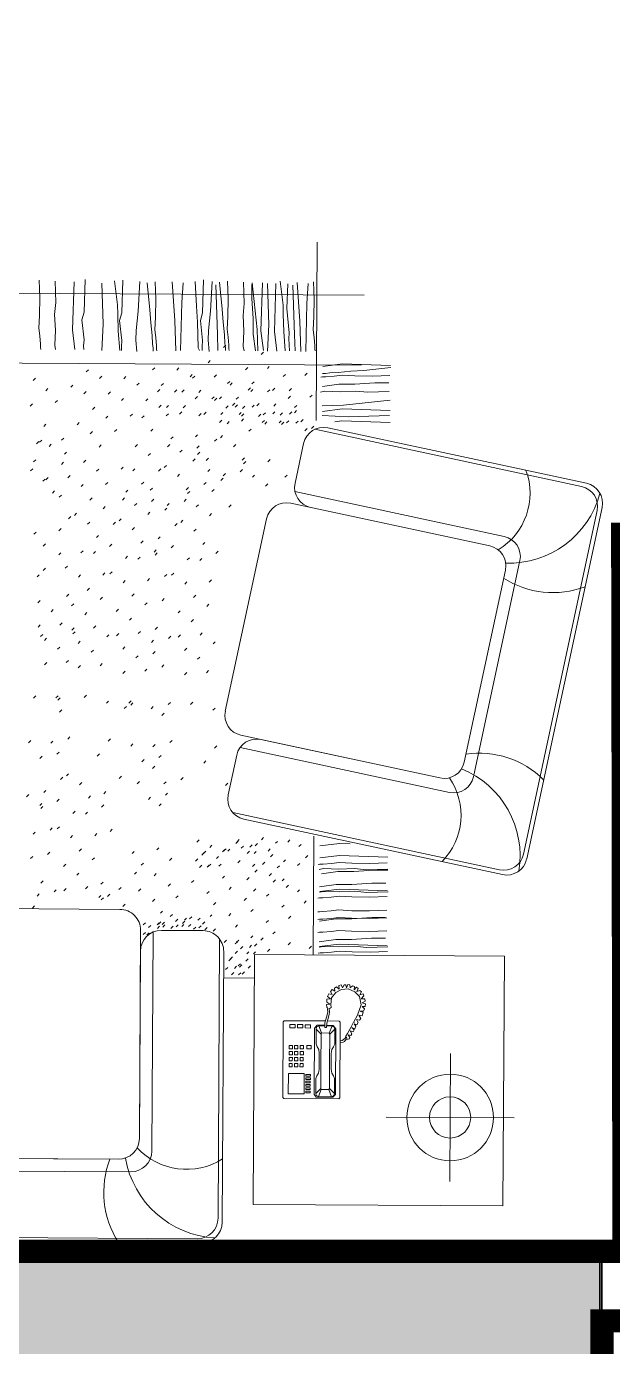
# Model space of a CAD drawing. Header units: metres. Extents: x -144 to 1000, y -717 to 29.
# Drawn here: x 459.226 to 460.493, y -557.476 to -554.622 of the extents above; entities that cross this region are included whole.
import ezdxf

# ---------------------------------------------------------------- set-up
doc = ezdxf.new("R2010")
doc.units = ezdxf.units.M
doc.linetypes.add('basculante modificado', pattern=[0.18, 0.1125, -0.0675])
doc.layers.get('0').update_dxf_attribs({"color": 1})
doc.layers.add('00-MEDICION', color=30, linetype='Continuous')
for name, color, linetype, lineweight in [('A-DETL', 1, 'Continuous', 9), ('A-WALL', 4, 'Continuous', 9), ('G-IMPT', 1, 'Continuous', 9), ('S-COLS', 7, 'Continuous', 9)]:
    doc.layers.add(name, color=color, linetype=linetype, lineweight=lineweight)

# ---------------------------------------------------------------- blocks, each defined once
blk = doc.blocks.new('JUEGO DE SALA 3 - SALA 3_dwg-332581-Nivel 4')
at = {"layer": 'G-IMPT'}
for p, q in [((-2243.0396, 508.0171), (-2243.0404, 507.6313)), ((-2244.3372, 507.9053), (-2242.9374, 507.9023)), ((-2243.2362, 507.7932), (-2243.241, 507.7884)), ((-2243.1551, 507.7787), (-2243.1599, 507.7739)), ((-2243.5331, 507.7394), (-2243.5378, 507.7347)), ((-2243.3898, 507.7443), (-2243.3946, 507.7395)), ((-2243.3374, 507.7438), (-2243.3421, 507.739)), ((-2243.2697, 507.7599), (-2243.2744, 507.7551)), ((-2243.1886, 507.7454), (-2243.1933, 507.7406)), ((-2243.1424, 507.7474), (-2243.1464, 507.7434)), ((-2243.6476, 507.7206), (-2243.6524, 507.7158)), ((-2243.5044, 507.7255), (-2243.5092, 507.7207)), ((-2243.4519, 507.725), (-2243.4567, 507.7202)), ((-2243.4233, 507.711), (-2243.4281, 507.7062)), ((-2243.3708, 507.7105), (-2243.3756, 507.7057)), ((-2243.3087, 507.7298), (-2243.3135, 507.7251)), ((-2243.3031, 507.7265), (-2243.3079, 507.7218)), ((-2243.2562, 507.7293), (-2243.261, 507.7245)), ((-2243.2276, 507.7153), (-2243.2324, 507.7106)), ((-2243.222, 507.712), (-2243.2268, 507.7073)), ((-2243.1751, 507.7148), (-2243.1799, 507.7101)), ((-2243.1074, 507.7309), (-2243.1122, 507.7261)), ((-2243.0605, 507.7337), (-2243.0653, 507.7289)), ((-2243.6206, 507.6983), (-2243.6253, 507.6935)), ((-2243.5665, 507.7061), (-2243.5713, 507.7013)), ((-2243.5379, 507.6921), (-2243.5427, 507.6874)), ((-2243.4854, 507.6916), (-2243.4902, 507.6869)), ((-2243.3786, 507.6969), (-2243.3834, 507.6921)), ((-2243.3422, 507.6965), (-2243.347, 507.6917)), ((-2243.3261, 507.6964), (-2243.3309, 507.6916)), ((-2243.2975, 507.6824), (-2243.3023, 507.6776)), ((-2243.2897, 507.696), (-2243.2945, 507.6912)), ((-2243.2611, 507.682), (-2243.2659, 507.6772)), ((-2243.2555, 507.6787), (-2243.2603, 507.6739)), ((-2243.245, 507.6819), (-2243.2498, 507.6771)), ((-2243.2086, 507.6815), (-2243.2134, 507.6767)), ((-2243.1829, 507.7012), (-2243.1877, 507.6965)), ((-2243.1774, 507.698), (-2243.1821, 507.6932)), ((-2243.1409, 507.6975), (-2243.1457, 507.6928)), ((-2243.1304, 507.7007), (-2243.1352, 507.696)), ((-2243.0962, 507.6835), (-2243.101, 507.6787)), ((-2243.094, 507.7003), (-2243.0988, 507.6956)), ((-2243.0493, 507.6862), (-2243.0541, 507.6815)), ((-2243.654, 507.6649), (-2243.6588, 507.6602)), ((-2243.6, 507.6728), (-2243.6048, 507.668)), ((-2243.5189, 507.6583), (-2243.5237, 507.6535)), ((-2243.4568, 507.6776), (-2243.4616, 507.6729)), ((-2243.4043, 507.6771), (-2243.4091, 507.6724)), ((-2243.3757, 507.6631), (-2243.3804, 507.6584)), ((-2243.3596, 507.663), (-2243.3644, 507.6583)), ((-2243.3232, 507.6626), (-2243.328, 507.6579)), ((-2243.2311, 507.6623), (-2243.2359, 507.6575)), ((-2243.2164, 507.6679), (-2243.2212, 507.6631)), ((-2243.2108, 507.6646), (-2243.2156, 507.6599)), ((-2243.1947, 507.6619), (-2243.1995, 507.6571)), ((-2243.1744, 507.6642), (-2243.1792, 507.6594)), ((-2243.1639, 507.6674), (-2243.1687, 507.6626)), ((-2243.1297, 507.6501), (-2243.1345, 507.6454)), ((-2243.1275, 507.667), (-2243.1323, 507.6622)), ((-2243.0828, 507.6529), (-2243.0876, 507.6481)), ((-2243.0823, 507.6639), (-2243.0871, 507.6591)), ((-2243.5524, 507.6249), (-2243.5572, 507.6202)), ((-2243.4905, 507.6392), (-2243.4953, 507.6345)), ((-2243.4378, 507.6438), (-2243.4426, 507.639)), ((-2243.4125, 507.6403), (-2243.4173, 507.6355)), ((-2243.3598, 507.6448), (-2243.3646, 507.6401)), ((-2243.331, 507.6491), (-2243.3358, 507.6443)), ((-2243.289, 507.6454), (-2243.2938, 507.6406)), ((-2243.2785, 507.6486), (-2243.2833, 507.6438)), ((-2243.2443, 507.6313), (-2243.2491, 507.6265)), ((-2243.2421, 507.6481), (-2243.2469, 507.6434)), ((-2243.2282, 507.6285), (-2243.2329, 507.6238)), ((-2243.2025, 507.6483), (-2243.2072, 507.6435)), ((-2243.1974, 507.6341), (-2243.2022, 507.6293)), ((-2243.1969, 507.645), (-2243.2017, 507.6402)), ((-2243.1605, 507.6446), (-2243.1653, 507.6398)), ((-2243.1523, 507.6313), (-2243.1571, 507.6265)), ((-2243.15, 507.6478), (-2243.1548, 507.643)), ((-2243.1468, 507.628), (-2243.1515, 507.6232)), ((-2243.1158, 507.6305), (-2243.1206, 507.6258)), ((-2243.1136, 507.6474), (-2243.1184, 507.6426)), ((-2243.1103, 507.6276), (-2243.1151, 507.6228)), ((-2243.0999, 507.6308), (-2243.1046, 507.626)), ((-2243.0933, 507.6497), (-2243.0981, 507.6449)), ((-2243.0794, 507.6301), (-2243.0842, 507.6253)), ((-2243.0689, 507.6333), (-2243.0737, 507.6285)), ((-2243.6244, 507.6211), (-2243.6292, 507.6163)), ((-2243.524, 507.6059), (-2243.5288, 507.6011)), ((-2243.4713, 507.6104), (-2243.4761, 507.6057)), ((-2243.3933, 507.6115), (-2243.3981, 507.6067)), ((-2243.3494, 507.5952), (-2243.3542, 507.5905)), ((-2243.2967, 507.5998), (-2243.3015, 507.595)), ((-2243.2427, 507.5979), (-2243.2474, 507.5932)), ((-2243.1808, 507.6122), (-2243.1856, 507.6075)), ((-2243.0601, 507.6137), (-2243.0648, 507.609)), ((-2243.0457, 507.6188), (-2243.0503, 507.6142)), ((-2242.4664, 507.4909), (-2243.0431, 507.6124)), ((-2242.456, 507.4977), (-2243.0155, 507.6156)), ((-2243.6399, 507.5838), (-2243.6447, 507.579)), ((-2243.6335, 507.5869), (-2243.6383, 507.5822)), ((-2243.6127, 507.5779), (-2243.6175, 507.5731)), ((-2243.5859, 507.5916), (-2243.5907, 507.5868)), ((-2243.5048, 507.5771), (-2243.5095, 507.5723)), ((-2243.4268, 507.5781), (-2243.4315, 507.5734)), ((-2243.3566, 507.5782), (-2243.3614, 507.5734)), ((-2243.3302, 507.5664), (-2243.335, 507.5617)), ((-2243.2933, 507.5756), (-2243.2981, 507.5708)), ((-2243.2551, 507.5905), (-2243.2599, 507.5857)), ((-2243.2143, 507.5789), (-2243.219, 507.5741)), ((-2243.0676, 507.5816), (-2243.0857, 507.4955)), ((-2243.6462, 507.5445), (-2243.651, 507.5398)), ((-2243.5859, 507.5391), (-2243.5907, 507.5343)), ((-2243.5796, 507.5612), (-2243.5844, 507.5565)), ((-2243.5382, 507.5438), (-2243.543, 507.539)), ((-2243.3984, 507.5591), (-2243.4031, 507.5543)), ((-2243.3018, 507.5474), (-2243.3066, 507.5426)), ((-2243.2916, 507.5618), (-2243.2964, 507.5571)), ((-2243.273, 507.5491), (-2243.2778, 507.5443)), ((-2243.195, 507.5501), (-2243.1998, 507.5453)), ((-2243.1923, 507.5419), (-2243.1971, 507.5372)), ((-2243.1396, 507.5465), (-2243.1444, 507.5417)), ((-2243.6528, 507.5249), (-2243.6576, 507.5202)), ((-2243.5717, 507.5104), (-2243.5765, 507.5057)), ((-2243.5098, 507.5247), (-2243.5146, 507.52)), ((-2243.4571, 507.5293), (-2243.4619, 507.5245)), ((-2243.4318, 507.5258), (-2243.4366, 507.521)), ((-2243.3761, 507.5256), (-2243.3808, 507.5209)), ((-2243.3637, 507.5331), (-2243.3684, 507.5283)), ((-2243.3352, 507.514), (-2243.34, 507.5093)), ((-2243.2697, 507.5249), (-2243.2745, 507.5201)), ((-2243.2363, 507.5158), (-2243.2411, 507.511)), ((-2243.1995, 507.5249), (-2243.2043, 507.5201)), ((-2243.1731, 507.5131), (-2243.1779, 507.5084)), ((-2243.1029, 507.5132), (-2243.1077, 507.5084)), ((-2243.6258, 507.5026), (-2243.6305, 507.4978)), ((-2243.6194, 507.5058), (-2243.6241, 507.501)), ((-2243.5433, 507.4914), (-2243.5481, 507.4866)), ((-2243.4906, 507.4959), (-2243.4954, 507.4912)), ((-2243.4467, 507.4797), (-2243.4515, 507.4749)), ((-2243.4126, 507.497), (-2243.4174, 507.4922)), ((-2243.394, 507.4842), (-2243.3988, 507.4795)), ((-2243.316, 507.4853), (-2243.3208, 507.4805)), ((-2243.2781, 507.4967), (-2243.2829, 507.4919)), ((-2243.2606, 507.4816), (-2243.2654, 507.4769)), ((-2243.2413, 507.5058), (-2243.2461, 507.5011)), ((-2243.1447, 507.4941), (-2243.1495, 507.4893)), ((-2243.6052, 507.4771), (-2243.61, 507.4723)), ((-2243.5904, 507.4682), (-2243.5952, 507.4634)), ((-2243.5241, 507.4626), (-2243.5289, 507.4578)), ((-2243.4539, 507.4626), (-2243.4587, 507.4579)), ((-2243.4275, 507.4509), (-2243.4323, 507.4461)), ((-2243.3907, 507.46), (-2243.3955, 507.4552)), ((-2243.3573, 507.4509), (-2243.3621, 507.4462)), ((-2243.3205, 507.46), (-2243.3253, 507.4553)), ((-2243.3133, 507.4771), (-2243.3181, 507.4723)), ((-2243.0948, 507.4525), (-2242.6644, 507.3618)), ((-2242.6331, 507.3822), (-2243.0858, 507.4776)), ((-2243.57, 507.4218), (-2243.5748, 507.417)), ((-2243.5576, 507.4293), (-2243.5624, 507.4245)), ((-2243.4957, 507.4436), (-2243.5005, 507.4388)), ((-2243.3991, 507.4318), (-2243.4039, 507.4271)), ((-2243.3623, 507.441), (-2243.3671, 507.4362)), ((-2243.2941, 507.4483), (-2243.2989, 507.4435)), ((-2243.2657, 507.4293), (-2243.2705, 507.4245)), ((-2243.2239, 507.4483), (-2243.2287, 507.4436)), ((-2242.589, 506.6958), (-2242.4324, 507.4388)), ((-2242.422, 507.4456), (-2242.5822, 506.6853)), ((-2243.5911, 507.3959), (-2243.5958, 507.3912)), ((-2243.5292, 507.4102), (-2243.534, 507.4055)), ((-2243.4734, 507.4101), (-2243.4782, 507.4053)), ((-2243.461, 507.4175), (-2243.4658, 507.4128)), ((-2243.4326, 507.3985), (-2243.4374, 507.3937)), ((-2243.34, 507.4075), (-2243.3448, 507.4027)), ((-2243.3276, 507.415), (-2243.3324, 507.4102)), ((-2243.2992, 507.3959), (-2243.304, 507.3911)), ((-2243.1469, 507.4185), (-2243.2346, 507.0026)), ((-2243.6451, 507.3881), (-2243.6499, 507.3833)), ((-2243.51, 507.3814), (-2243.5147, 507.3767)), ((-2243.4134, 507.3697), (-2243.4182, 507.3649)), ((-2243.3765, 507.3788), (-2243.3813, 507.3741)), ((-2243.28, 507.3671), (-2243.2847, 507.3624)), ((-2243.6245, 507.3626), (-2243.6293, 507.3578)), ((-2243.5911, 507.3434), (-2243.5959, 507.3387)), ((-2243.5434, 507.3481), (-2243.5482, 507.3433)), ((-2243.5163, 507.3466), (-2243.521, 507.3419)), ((-2243.4815, 507.3624), (-2243.4863, 507.3576)), ((-2243.4469, 507.3364), (-2243.4516, 507.3316)), ((-2243.385, 507.3507), (-2243.3897, 507.3459)), ((-2243.3828, 507.3441), (-2243.3876, 507.3393)), ((-2243.3481, 507.3598), (-2243.3529, 507.355)), ((-2243.2516, 507.3481), (-2243.2563, 507.3433)), ((-2243.6246, 507.3101), (-2243.6293, 507.3053)), ((-2243.5769, 507.3147), (-2243.5817, 507.31)), ((-2243.4197, 507.3349), (-2243.4245, 507.3302)), ((-2243.3134, 507.3338), (-2243.3182, 507.329)), ((-2243.2863, 507.3323), (-2243.291, 507.3276)), ((-2242.6977, 506.8625), (-2242.5992, 507.3301)), ((-2243.6379, 507.296), (-2243.6426, 507.2912)), ((-2243.5485, 507.2957), (-2243.5533, 507.2909)), ((-2243.4958, 507.3003), (-2243.5006, 507.2955)), ((-2243.4803, 507.303), (-2243.4851, 507.2983)), ((-2243.4519, 507.284), (-2243.4567, 507.2792)), ((-2243.3992, 507.2885), (-2243.404, 507.2838)), ((-2243.3624, 507.2977), (-2243.3672, 507.2929)), ((-2243.3469, 507.3004), (-2243.3517, 507.2957)), ((-2243.3185, 507.2814), (-2243.3233, 507.2766)), ((-2243.2658, 507.286), (-2243.2706, 507.2812)), ((-2243.5738, 507.2542), (-2243.5786, 507.2494)), ((-2243.5293, 507.2669), (-2243.5341, 507.2622)), ((-2243.4327, 507.2552), (-2243.4375, 507.2504)), ((-2243.2993, 507.2526), (-2243.3041, 507.2479)), ((-2243.6357, 507.2399), (-2243.6405, 507.2351)), ((-2243.5628, 507.2336), (-2243.5676, 507.2288)), ((-2243.5009, 507.2479), (-2243.5057, 507.2431)), ((-2243.4662, 507.2219), (-2243.471, 507.2171)), ((-2243.4043, 507.2362), (-2243.4091, 507.2314)), ((-2243.3675, 507.2453), (-2243.3723, 507.2405)), ((-2243.2709, 507.2336), (-2243.2757, 507.2288)), ((-2243.6073, 507.2208), (-2243.6121, 507.2161)), ((-2243.5344, 507.2145), (-2243.5392, 507.2098)), ((-2243.4378, 507.2028), (-2243.4426, 507.1981)), ((-2243.3328, 507.2193), (-2243.3376, 507.2145)), ((-2243.3044, 507.2002), (-2243.3092, 507.1955)), ((-2243.6351, 507.1874), (-2243.6399, 507.1826)), ((-2243.6297, 507.1669), (-2243.6345, 507.1621)), ((-2243.588, 507.192), (-2243.5928, 507.1873)), ((-2243.5622, 507.1811), (-2243.567, 507.1763)), ((-2243.5596, 507.173), (-2243.5644, 507.1682)), ((-2243.5151, 507.1857), (-2243.5199, 507.181)), ((-2243.4867, 507.1667), (-2243.4915, 507.1619)), ((-2243.4656, 507.1694), (-2243.4704, 507.1646)), ((-2243.4186, 507.174), (-2243.4233, 507.1693)), ((-2243.3817, 507.1832), (-2243.3865, 507.1784)), ((-2243.3322, 507.1668), (-2243.337, 507.162)), ((-2243.2852, 507.1714), (-2243.2899, 507.1667)), ((-2243.6215, 507.1587), (-2243.6263, 507.1539)), ((-2243.5931, 507.1396), (-2243.5979, 507.1349)), ((-2243.5486, 507.1524), (-2243.5534, 507.1476)), ((-2243.452, 507.1407), (-2243.4568, 507.1359)), ((-2243.3902, 507.155), (-2243.3949, 507.1502)), ((-2243.3533, 507.1641), (-2243.3581, 507.1594)), ((-2243.3186, 507.1381), (-2243.3234, 507.1333)), ((-2243.2568, 507.1524), (-2243.2615, 507.1476)), ((-2243.5739, 507.1109), (-2243.5787, 507.1061)), ((-2243.5202, 507.1334), (-2243.525, 507.1286)), ((-2243.4236, 507.1216), (-2243.4284, 507.1169)), ((-2243.3868, 507.1308), (-2243.3916, 507.126)), ((-2243.2902, 507.1191), (-2243.295, 507.1143)), ((-2243.621, 507.1062), (-2243.6257, 507.1014)), ((-2243.5481, 507.0999), (-2243.5528, 507.0952)), ((-2243.501, 507.1046), (-2243.5058, 507.0998)), ((-2243.4515, 507.0882), (-2243.4563, 507.0834)), ((-2243.4044, 507.0929), (-2243.4092, 507.0881)), ((-2243.3676, 507.102), (-2243.3724, 507.0972)), ((-2243.3181, 507.0856), (-2243.3229, 507.0809)), ((-2243.271, 507.0903), (-2243.2758, 507.0855)), ((-2243.6445, 507.0339), (-2243.6493, 507.0292)), ((-2243.596, 507.0346), (-2243.6007, 507.0299)), ((-2243.592, 507.0299), (-2243.5968, 507.0252)), ((-2243.5349, 507.0358), (-2243.5397, 507.0311)), ((-2243.4869, 507.0234), (-2243.4916, 507.0186)), ((-2243.4383, 507.0241), (-2243.4431, 507.0193)), ((-2243.5879, 507.0041), (-2243.5927, 506.9993)), ((-2243.4482, 507.012), (-2243.453, 507.0072)), ((-2243.4344, 507.0194), (-2243.4391, 507.0147)), ((-2243.3903, 507.0117), (-2243.3951, 507.0069)), ((-2243.3671, 506.9975), (-2243.3718, 506.9928)), ((-2243.3534, 507.0208), (-2243.3582, 507.0161)), ((-2243.3049, 507.0215), (-2243.3097, 507.0168)), ((-2243.2569, 507.0091), (-2243.2616, 507.0043)), ((-2243.6548, 506.9374), (-2243.6596, 506.9326)), ((-2243.5701, 506.9455), (-2243.5749, 506.9407)), ((-2243.4827, 506.9415), (-2243.4874, 506.9368)), ((-2243.3493, 506.9389), (-2243.354, 506.9342)), ((-2243.1594, 506.9418), (-2243.1594, 506.9419)), ((-2243.6069, 506.9364), (-2243.6117, 506.9316)), ((-2243.5936, 506.9129), (-2243.5984, 506.9081)), ((-2243.5062, 506.9089), (-2243.511, 506.9041)), ((-2243.434, 506.9308), (-2243.4388, 506.9261)), ((-2243.3861, 506.9298), (-2243.3909, 506.925)), ((-2243.2527, 506.9272), (-2243.2575, 506.9225)), ((-2242.7498, 506.8286), (-2243.2024, 506.924)), ((-2243.6304, 506.9037), (-2243.6352, 506.899)), ((-2243.4096, 506.8972), (-2243.4144, 506.8924)), ((-2243.3864, 506.883), (-2243.3912, 506.8782)), ((-2243.3728, 506.9063), (-2243.3776, 506.9015)), ((-2243.2762, 506.8946), (-2243.281, 506.8898)), ((-2243.2278, 506.8214), (-2243.2097, 506.9075)), ((-2243.5852, 506.8585), (-2243.59, 506.8537)), ((-2243.5728, 506.866), (-2243.5776, 506.8612)), ((-2243.4586, 506.8611), (-2243.4633, 506.8563)), ((-2243.3252, 506.8585), (-2243.3299, 506.8537)), ((-2243.6217, 506.8298), (-2243.6265, 506.8251)), ((-2243.5444, 506.8469), (-2243.5492, 506.8422)), ((-2243.492, 506.8277), (-2243.4968, 506.823)), ((-2243.4199, 506.8497), (-2243.4247, 506.8449)), ((-2243.362, 506.8493), (-2243.3668, 506.8446)), ((-2243.3586, 506.8251), (-2243.3634, 506.8204)), ((-2243.2286, 506.8468), (-2243.2334, 506.842)), ((-2243.6586, 506.8207), (-2243.6633, 506.816)), ((-2243.6302, 506.8017), (-2243.6349, 506.7969)), ((-2243.628, 506.7951), (-2243.6328, 506.7903)), ((-2243.5933, 506.8108), (-2243.5981, 506.806)), ((-2243.5252, 506.8181), (-2243.5299, 506.8134)), ((-2243.4968, 506.7991), (-2243.5015, 506.7943)), ((-2243.3955, 506.816), (-2243.4002, 506.8112)), ((-2243.3722, 506.8018), (-2243.377, 506.7971)), ((-2243.5586, 506.7848), (-2243.5634, 506.78)), ((-2243.5315, 506.7833), (-2243.5362, 506.7786)), ((-2242.6411, 506.6618), (-2243.2178, 506.7834)), ((-2242.6343, 506.6514), (-2243.1938, 506.7693)), ((-2243.6444, 506.7395), (-2243.6492, 506.7348)), ((-2243.6076, 506.7487), (-2243.6124, 506.7439)), ((-2243.5921, 506.7515), (-2243.5969, 506.7467)), ((-2243.511, 506.737), (-2243.5158, 506.7322)), ((-2243.4779, 506.7465), (-2243.4827, 506.7418)), ((-2243.5637, 506.7324), (-2243.5685, 506.7276)), ((-2243.2903, 506.724), (-2243.2951, 506.7193)), ((-2243.2624, 506.7128), (-2243.2672, 506.708)), ((-2243.2064, 506.7212), (-2243.2112, 506.7165)), ((-2243.2035, 506.7249), (-2243.2082, 506.7201)), ((-2243.1946, 506.711), (-2243.1994, 506.7062)), ((-2243.1755, 506.7136), (-2243.1803, 506.7088)), ((-2243.1642, 506.7165), (-2243.169, 506.7118)), ((-2243.1508, 506.7295), (-2243.1556, 506.7248)), ((-2243.1211, 506.7208), (-2243.1248, 506.7172)), ((-2243.094, 506.7247), (-2243.0988, 506.72)), ((-2243.0697, 506.715), (-2243.0745, 506.7103)), ((-2243.0423, 506.7332), (-2243.0428, 506.4761)), ((-2243.6495, 506.6872), (-2243.6543, 506.6824)), ((-2243.6127, 506.6963), (-2243.6175, 506.6915)), ((-2243.5445, 506.7036), (-2243.5493, 506.6989)), ((-2243.5161, 506.6846), (-2243.5209, 506.6798)), ((-2243.4303, 506.6987), (-2243.4351, 506.694)), ((-2243.3769, 506.7068), (-2243.3817, 506.702)), ((-2243.3492, 506.6842), (-2243.3539, 506.6795)), ((-2243.293, 506.6831), (-2243.2978, 506.6783)), ((-2243.2796, 506.6961), (-2243.2843, 506.6913)), ((-2243.2758, 506.6998), (-2243.2806, 506.695)), ((-2243.2479, 506.6886), (-2243.2527, 506.6838)), ((-2243.2346, 506.7031), (-2243.2394, 506.6983)), ((-2243.2316, 506.7052), (-2243.2364, 506.7004)), ((-2243.2235, 506.7045), (-2243.2283, 506.6998)), ((-2243.1814, 506.6998), (-2243.1862, 506.6951)), ((-2243.1667, 506.6997), (-2243.1715, 506.695)), ((-2243.1363, 506.7053), (-2243.1411, 506.7005)), ((-2243.1311, 506.6929), (-2243.1359, 506.6882)), ((-2243.1032, 506.6817), (-2243.108, 506.6769)), ((-2243.0552, 506.6908), (-2243.06, 506.686)), ((-2243.578, 506.6703), (-2243.5828, 506.6655)), ((-2243.5496, 506.6512), (-2243.5544, 506.6465)), ((-2243.4251, 506.654), (-2243.4299, 506.6492)), ((-2243.4104, 506.6735), (-2243.4152, 506.6687)), ((-2243.2842, 506.6692), (-2243.2889, 506.6644)), ((-2243.2681, 506.6697), (-2243.2728, 506.665)), ((-2243.2651, 506.6719), (-2243.2698, 506.6671)), ((-2243.2426, 506.672), (-2243.2474, 506.6672)), ((-2243.2014, 506.6795), (-2243.2062, 506.6747)), ((-2243.1698, 506.6719), (-2243.1746, 506.6672)), ((-2243.1646, 506.6596), (-2243.1694, 506.6548)), ((-2243.1483, 506.6762), (-2243.153, 506.6715)), ((-2243.1338, 506.652), (-2243.1385, 506.6472)), ((-2243.1166, 506.6687), (-2243.1214, 506.6639)), ((-2243.0724, 506.6741), (-2243.0771, 506.6693)), ((-2243.6269, 506.6342), (-2243.6317, 506.6294)), ((-2243.4972, 506.632), (-2243.502, 506.6273)), ((-2243.3826, 506.6509), (-2243.3874, 506.6461)), ((-2243.352, 506.6288), (-2243.3568, 506.624)), ((-2243.3015, 506.6364), (-2243.3063, 506.6316)), ((-2243.2349, 506.6461), (-2243.2397, 506.6414)), ((-2243.1817, 506.6429), (-2243.1865, 506.6381)), ((-2243.1249, 506.6381), (-2243.1297, 506.6333)), ((-2243.1058, 506.6407), (-2243.1106, 506.636)), ((-2243.097, 506.6269), (-2243.1018, 506.6221)), ((-2243.6353, 506.606), (-2243.6401, 506.6012)), ((-2243.5985, 506.6151), (-2243.6033, 506.6104)), ((-2243.5774, 506.6178), (-2243.5822, 506.613)), ((-2243.5303, 506.6225), (-2243.5351, 506.6177)), ((-2243.5019, 506.6034), (-2243.5067, 506.5986)), ((-2243.4968, 506.5984), (-2243.5016, 506.5937)), ((-2243.483, 506.6058), (-2243.4878, 506.6011)), ((-2243.4586, 506.6206), (-2243.4633, 506.6159)), ((-2243.4161, 506.6175), (-2243.4209, 506.6128)), ((-2243.3855, 506.5954), (-2243.3903, 506.5907)), ((-2243.335, 506.6031), (-2243.3398, 506.5983)), ((-2243.2684, 506.6128), (-2243.2732, 506.608)), ((-2243.2204, 506.6219), (-2243.2252, 506.6171)), ((-2243.1873, 506.5983), (-2243.1921, 506.5936)), ((-2243.1672, 506.6187), (-2243.172, 506.6139)), ((-2243.1393, 506.6074), (-2243.1441, 506.6026)), ((-2243.0727, 506.6172), (-2243.0775, 506.6124)), ((-2243.884, 506.5742), (-2243.461, 506.5733)), ((-2243.6453, 506.5799), (-2243.6501, 506.5751)), ((-2243.4496, 506.5842), (-2243.4544, 506.5794)), ((-2243.3685, 506.5697), (-2243.3733, 506.565)), ((-2243.2539, 506.5886), (-2243.2587, 506.5838)), ((-2243.1728, 506.5741), (-2243.1776, 506.5693)), ((-2243.1062, 506.5838), (-2243.111, 506.5791)), ((-2243.0582, 506.5929), (-2243.063, 506.5882)), ((-2243.4057, 506.5446), (-2243.4105, 506.5399)), ((-2243.394, 506.5389), (-2243.3988, 506.5341)), ((-2243.3756, 506.5446), (-2243.3804, 506.5398)), ((-2243.3749, 506.537), (-2243.3796, 506.5323)), ((-2243.3726, 506.5467), (-2243.3774, 506.5419)), ((-2243.3646, 506.546), (-2243.3694, 506.5412)), ((-2243.3635, 506.54), (-2243.3683, 506.5352)), ((-2243.3474, 506.5627), (-2243.3522, 506.5579)), ((-2243.3457, 506.5372), (-2243.3504, 506.5324)), ((-2243.3357, 506.5525), (-2243.3405, 506.5477)), ((-2243.3346, 506.5406), (-2243.3394, 506.5359)), ((-2243.3224, 506.5413), (-2243.3272, 506.5366)), ((-2243.3208, 506.5481), (-2243.3256, 506.5433)), ((-2243.3166, 506.5551), (-2243.3214, 506.5503)), ((-2243.3078, 506.5412), (-2243.3126, 506.5364)), ((-2243.3053, 506.558), (-2243.3101, 506.5533)), ((-2243.2874, 506.5552), (-2243.2922, 506.5505)), ((-2243.2853, 506.5386), (-2243.2901, 506.5338)), ((-2243.2774, 506.5468), (-2243.2821, 506.542)), ((-2243.2622, 506.5622), (-2243.2658, 506.5586)), ((-2243.2208, 506.565), (-2243.2256, 506.5602)), ((-2243.2063, 506.5407), (-2243.2111, 506.536)), ((-2243.1397, 506.5505), (-2243.1445, 506.5457)), ((-2243.0917, 506.5596), (-2243.0965, 506.5548)), ((-2243.4054, 506.5237), (-2243.4102, 506.519)), ((-2243.3974, 506.523), (-2243.4022, 506.5183)), ((-2243.3901, 506.0512), (-2243.3891, 506.5244)), ((-2243.2811, 506.5279), (-2243.3711, 506.5281)), ((-2243.2966, 506.5357), (-2243.3014, 506.5309)), ((-2243.2722, 506.5344), (-2243.2769, 506.5297)), ((-2243.2543, 506.5316), (-2243.259, 506.5269)), ((-2243.2464, 505.9068), (-2243.2451, 506.5098)), ((-2243.1732, 506.5171), (-2243.1779, 506.5124)), ((-2243.1513, 506.5125), (-2243.1561, 506.5078)), ((-2243.1252, 506.5262), (-2243.13, 506.5215)), ((-2243.2374, 505.8978), (-2243.2362, 506.4828)), ((-2243.2306, 506.5074), (-2243.2354, 506.5026)), ((-2243.2068, 506.5042), (-2243.2116, 506.4994)), ((-2243.2066, 506.4838), (-2243.2114, 506.479)), ((-2243.2039, 506.5079), (-2243.2087, 506.5031)), ((-2243.1951, 506.494), (-2243.1999, 506.4892)), ((-2243.1818, 506.4828), (-2243.1866, 506.4781)), ((-2243.176, 506.4966), (-2243.1808, 506.4918)), ((-2243.1672, 506.4827), (-2243.172, 506.4779)), ((-2243.1647, 506.4995), (-2243.1695, 506.4948)), ((-2243.1368, 506.4883), (-2243.1416, 506.4835)), ((-2243.092, 506.5026), (-2243.0968, 506.4979)), ((-2243.0469, 506.495), (-2243.0517, 506.4902)), ((-2243.2203, 506.4679), (-2243.225, 506.4631)), ((-2243.2174, 506.4715), (-2243.2221, 506.4667)), ((-2243.2, 506.4566), (-2243.2048, 506.4518)), ((-2243.1969, 506.4541), (-2243.2017, 506.4494)), ((-2243.1835, 506.4671), (-2243.1883, 506.4624)), ((-2243.1781, 506.452), (-2243.1829, 506.4472)), ((-2243.2363, 506.426), (-2243.1698, 506.4259)), ((-2243.2273, 506.4486), (-2243.2321, 506.4438)), ((-2243.2141, 506.4374), (-2243.2189, 506.4327)), ((-2243.2083, 506.4512), (-2243.213, 506.4464)), ((-2243.1994, 506.4373), (-2243.2042, 506.4326)), ((-2243.1915, 506.439), (-2243.1963, 506.4342)), ((-2243.0131, 506.323), (-2243.0015, 506.3229)), ((-2242.7459, 505.9879), (-2242.7453, 506.2642)), ((-2243.0303, 506.17), (-2243.0019, 506.17)), ((-2242.9959, 506.1771), (-2243.0066, 506.1878)), ((-2242.8837, 506.1263), (-2242.6075, 506.1257)), ((-2244.9292, 506.0094), (-2243.4352, 506.0062)), ((-2245.0825, 505.8568), (-2243.2825, 505.8529)), ((-2245.0735, 505.8658), (-2243.2915, 505.8619))]:
    blk.add_line(p, q, dxfattribs=at)
at = {"layer": 'G-IMPT', "flags": 128}
for points in [[(-2243.6402, 507.9326), (-2243.6386, 507.8949), (-2243.6391, 507.8563), (-2243.6409, 507.8288), (-2243.6384, 507.8119), (-2243.6372, 507.7941), (-2243.6367, 507.7869), (-2243.6363, 507.783)], [(-2243.6055, 507.9308), (-2243.6039, 507.8846), (-2243.6065, 507.8588), (-2243.6049, 507.8249), (-2243.6058, 507.7919), (-2243.6042, 507.7826)], [(-2243.5647, 507.9294), (-2243.5679, 507.8253), (-2243.5625, 507.7829)], [(-2243.5411, 507.9347), (-2243.543, 507.8636), (-2243.5477, 507.8475), (-2243.5427, 507.8038), (-2243.5436, 507.7907), (-2243.5432, 507.7827)], [(-2243.5047, 507.9266), (-2243.5015, 507.8376), (-2243.5042, 507.7809)], [(-2243.4772, 507.932), (-2243.4706, 507.8799), (-2243.4702, 507.86), (-2243.469, 507.8232), (-2243.4657, 507.7812)], [(-2243.4597, 507.9335), (-2243.4616, 507.8624), (-2243.4663, 507.8463), (-2243.4613, 507.8026), (-2243.4621, 507.7895), (-2243.4617, 507.7815)], [(-2243.4224, 507.9305), (-2243.4263, 507.8665), (-2243.4302, 507.8246), (-2243.4311, 507.8038), (-2243.4286, 507.7793)], [(-2243.4071, 507.9279), (-2243.4005, 507.8694), (-2243.3988, 507.8415), (-2243.3959, 507.8139), (-2243.3947, 507.7957), (-2243.3935, 507.7868), (-2243.3935, 507.78)], [(-2243.3893, 507.93), (-2243.3877, 507.8923), (-2243.3882, 507.8537), (-2243.39, 507.8262), (-2243.3875, 507.8093), (-2243.3863, 507.7915), (-2243.3858, 507.7843), (-2243.3854, 507.7805)], [(-2243.353, 507.9303), (-2243.3468, 507.8464), (-2243.3444, 507.7807)], [(-2243.3293, 507.9277), (-2243.3319, 507.8851), (-2243.3342, 507.7813)], [(-2243.3029, 507.9312), (-2243.3, 507.8774), (-2243.2976, 507.8427), (-2243.296, 507.7872), (-2243.2935, 507.7817)], [(-2243.2851, 507.9342), (-2243.2869, 507.863), (-2243.2916, 507.8469), (-2243.2866, 507.8033), (-2243.2875, 507.7902), (-2243.2871, 507.7821)], [(-2243.2661, 507.9312), (-2243.27, 507.8672), (-2243.2739, 507.8253), (-2243.2748, 507.8045), (-2243.2723, 507.78)], [(-2243.2585, 507.9241), (-2243.2545, 507.8165), (-2243.2533, 507.7822)], [(-2243.2508, 507.9296), (-2243.2442, 507.8711), (-2243.2425, 507.8432), (-2243.2396, 507.8157), (-2243.2384, 507.7974), (-2243.2372, 507.7885), (-2243.2372, 507.7818)], [(-2243.233, 507.9317), (-2243.2314, 507.894), (-2243.2319, 507.8555), (-2243.2337, 507.8279), (-2243.2312, 507.811), (-2243.2299, 507.7932), (-2243.2295, 507.786), (-2243.2291, 507.7822)], [(-2243.1983, 507.9299), (-2243.1967, 507.8838), (-2243.1993, 507.8579), (-2243.1977, 507.824), (-2243.1986, 507.791), (-2243.197, 507.7817)], [(-2243.1807, 507.9248), (-2243.1804, 507.8947), (-2243.1775, 507.8515), (-2243.1772, 507.8172), (-2243.1722, 507.7816)], [(-2243.1799, 507.9282), (-2243.1687, 507.8274), (-2243.1671, 507.7812)], [(-2243.1575, 507.9286), (-2243.1607, 507.8244), (-2243.1552, 507.782)], [(-2243.1469, 507.9269), (-2243.1437, 507.8379), (-2243.1464, 507.7812)], [(-2243.1284, 507.9275), (-2243.1316, 507.8233), (-2243.1262, 507.7809)], [(-2243.1194, 507.9323), (-2243.1127, 507.8802), (-2243.1123, 507.8603), (-2243.1111, 507.8234), (-2243.1078, 507.7815)], [(-2243.1029, 507.9263), (-2243.1047, 507.8734), (-2243.0993, 507.8204), (-2243.1002, 507.8077), (-2243.099, 507.7815)], [(-2243.0919, 507.9238), (-2243.0879, 507.8162), (-2243.0867, 507.7819)], [(-2243.0826, 507.9297), (-2243.0764, 507.8458), (-2243.074, 507.7802)], [(-2243.0588, 507.9271), (-2243.0614, 507.8845), (-2243.0637, 507.7807)], [(-2243.0472, 507.9313), (-2243.0456, 507.8936), (-2243.0461, 507.8551), (-2243.0478, 507.8275), (-2243.0453, 507.8106), (-2243.0441, 507.7928), (-2243.0437, 507.7856), (-2243.0433, 507.7818)], [(-2245.2681, 506.4258), (-2245.2652, 507.7566), (-2242.9438, 507.7516)], [(-2242.8794, 507.7468), (-2242.9378, 507.7401), (-2242.9658, 507.7385), (-2242.9933, 507.7356), (-2243.0115, 507.7343), (-2243.0204, 507.7331), (-2243.0272, 507.7331)], [(-2242.8802, 507.7507), (-2242.9844, 507.7538), (-2243.0268, 507.7484)], [(-2242.8813, 507.729), (-2242.919, 507.7274), (-2242.9575, 507.7279), (-2242.985, 507.7296), (-2243.002, 507.7271), (-2243.0198, 507.7259), (-2243.027, 507.7255), (-2243.0308, 507.7251)], [(-2242.8841, 507.7133), (-2242.9142, 507.713), (-2242.9574, 507.7101), (-2242.9917, 507.7098), (-2243.0273, 507.7048)], [(-2242.883, 507.6943), (-2242.9292, 507.6927), (-2242.955, 507.6953), (-2242.9889, 507.6937), (-2243.022, 507.6946), (-2243.0313, 507.6929)], [(-2242.8808, 507.6758), (-2242.9816, 507.6646), (-2243.0278, 507.663)], [(-2242.8804, 507.6534), (-2242.9846, 507.6566), (-2243.027, 507.6512)], [(-2242.8821, 507.6428), (-2242.9711, 507.6396), (-2243.0278, 507.6423)], [(-2242.8805, 507.6275), (-2242.9847, 507.6307), (-2243.0005, 507.6287)], [(-2243.1576, 506.9415), (-2242.7702, 506.8598), (-2243.2006, 506.9505)], [(-2242.9641, 506.7167), (-2242.9866, 506.7174), (-2243.029, 506.712)], [(-2242.8825, 506.6883), (-2242.9867, 506.6915), (-2243.029, 506.6861)], [(-2242.8835, 506.6757), (-2242.9212, 506.6741), (-2242.9598, 506.6746), (-2242.9873, 506.6763), (-2243.0042, 506.6738), (-2243.022, 506.6726), (-2243.0292, 506.6722), (-2243.033, 506.6718)], [(-2242.8821, 506.6625), (-2242.9282, 506.6609), (-2242.9541, 506.6635), (-2242.9879, 506.6618), (-2243.021, 506.6628), (-2243.0303, 506.6611)], [(-2242.8824, 506.66), (-2242.9125, 506.6597), (-2242.9557, 506.6568), (-2242.99, 506.6565), (-2243.0256, 506.6515)], [(-2242.8864, 506.6321), (-2242.9165, 506.6318), (-2242.9597, 506.6289), (-2242.994, 506.6286), (-2243.0296, 506.6236)], [(-2242.8837, 506.6031), (-2242.9214, 506.6014), (-2242.9599, 506.6019), (-2242.9874, 506.6037), (-2243.0044, 506.6012), (-2243.0222, 506.6), (-2243.0294, 506.5996), (-2243.0332, 506.5991)], [(-2242.8814, 506.6131), (-2242.9275, 506.6115), (-2242.9534, 506.6141), (-2242.9873, 506.6125), (-2243.0203, 506.6134), (-2243.0296, 506.6117)], [(-2242.8826, 506.6157), (-2242.9868, 506.6189), (-2243.0292, 506.6135)], [(-2242.8837, 506.5733), (-2242.9214, 506.5717), (-2242.96, 506.5722), (-2242.9875, 506.574), (-2243.0044, 506.5715), (-2243.0222, 506.5702), (-2243.0294, 506.5698), (-2243.0333, 506.5694)], [(-2242.8838, 506.5568), (-2242.9215, 506.5552), (-2242.96, 506.5557), (-2242.9875, 506.5575), (-2243.0045, 506.555), (-2243.0223, 506.5537), (-2243.0295, 506.5533), (-2243.0333, 506.5529)], [(-2242.8866, 506.5577), (-2242.9166, 506.5573), (-2242.9599, 506.5544), (-2242.9942, 506.5541), (-2243.0297, 506.5491)], [(-2243.4162, 506.4832), (-2243.4171, 506.0782), (-2243.4161, 506.5282)], [(-2242.8838, 506.5289), (-2242.9215, 506.5273), (-2242.9601, 506.5278), (-2242.9876, 506.5296), (-2243.0045, 506.5271), (-2243.0223, 506.5258), (-2243.0295, 506.5254), (-2243.0333, 506.525)], [(-2242.8867, 506.5133), (-2242.9167, 506.5129), (-2242.9599, 506.51), (-2242.9943, 506.5097), (-2243.0298, 506.5047)], [(-2242.8823, 506.4842), (-2242.92, 506.4825), (-2242.9586, 506.4831), (-2242.9861, 506.4848), (-2243.003, 506.4823), (-2243.0208, 506.4811), (-2243.028, 506.4807), (-2243.0319, 506.4802)], [(-2242.8816, 506.4942), (-2242.9278, 506.4926), (-2242.9536, 506.4952), (-2242.9875, 506.4936), (-2243.0205, 506.4945), (-2243.0299, 506.4928)], [(-2242.8829, 506.4968), (-2242.9871, 506.5), (-2243.0294, 506.4946)], [(-2243.0168, 506.3297), (-2243.0139, 506.3417), (-2243.011, 506.3529), (-2243.0112, 506.3592), (-2243.0105, 506.3606), (-2243.0131, 506.3633), (-2243.0136, 506.369), (-2243.0066, 506.3702), (-2243.0133, 506.3743), (-2243.0128, 506.3808), (-2243.0051, 506.3815), (-2243.0119, 506.3868), (-2243.0087, 506.3923), (-2243.0015, 506.3909), (-2243.0049, 506.3976), (-2243.0013, 506.4019)], [(-2242.9838, 506.2909), (-2242.9794, 506.2919), (-2242.9768, 506.2938), (-2242.9736, 506.2959), (-2242.9722, 506.2974), (-2242.9698, 506.2974), (-2242.9727, 506.2998), (-2242.9683, 506.307), (-2242.9606, 506.3199), (-2242.9556, 506.3298), (-2242.9539, 506.3302), (-2242.9546, 506.3322), (-2242.9469, 506.3461), (-2242.9389, 506.3686), (-2242.9422, 506.3867), (-2242.9528, 506.397), (-2242.9667, 506.403), (-2242.9811, 506.4019), (-2242.9938, 506.3952), (-2243.003, 506.3837), (-2243.0042, 506.3685), (-2243.0033, 506.363)], [(-2243.0013, 506.4019), (-2242.9958, 506.3978), (-2242.9967, 506.4043), (-2242.9921, 506.4072), (-2242.9864, 506.4024)], [(-2242.9864, 506.4024), (-2242.9871, 506.4103), (-2242.982, 506.4117), (-2242.9789, 506.4052)], [(-2242.9789, 506.4052), (-2242.976, 506.4117), (-2242.972, 506.4122), (-2242.9703, 506.4052)], [(-2242.9703, 506.4052), (-2242.9676, 506.4129), (-2242.9631, 506.4117), (-2242.9629, 506.4052), (-2242.9573, 506.41), (-2242.9535, 506.4081), (-2242.9542, 506.4008)], [(-2242.9542, 506.4008), (-2242.9492, 506.4071), (-2242.9453, 506.4037), (-2242.9482, 506.3972), (-2242.9415, 506.4001), (-2242.9384, 506.3972), (-2242.9418, 506.3907), (-2242.9348, 506.3929)], [(-2242.9348, 506.3929), (-2242.9329, 506.3881), (-2242.9387, 506.3816), (-2242.9312, 506.3818)], [(-2242.9312, 506.3818), (-2242.9303, 506.377), (-2242.9365, 506.3734), (-2242.9291, 506.3713), (-2242.9303, 506.3653)], [(-2243.0033, 506.363), (-2243.0076, 506.3599), (-2243.0074, 506.3536), (-2243.0081, 506.3479), (-2243.011, 506.3366)], [(-2242.9392, 506.3391), (-2242.9419, 506.3353), (-2242.9486, 506.3372), (-2242.945, 506.3307), (-2242.9477, 506.3257), (-2242.9541, 506.3278), (-2242.9498, 506.3223), (-2242.9522, 506.317), (-2242.9587, 506.3199), (-2242.9537, 506.3144), (-2242.9556, 506.3105), (-2242.9626, 506.3127), (-2242.9587, 506.3058), (-2242.9607, 506.3022), (-2242.9669, 506.3041), (-2242.9631, 506.2978), (-2242.964, 506.2952), (-2242.9667, 506.2945), (-2242.971, 506.2942), (-2242.9744, 506.2897), (-2242.9773, 506.288), (-2242.9838, 506.2873)], [(-2242.9363, 506.3453), (-2242.9435, 506.3461), (-2242.9392, 506.3391)], [(-2242.9303, 506.3653), (-2242.9368, 506.3653), (-2242.9317, 506.3605), (-2242.9334, 506.3549), (-2242.9411, 506.3552)], [(-2242.9411, 506.3552), (-2242.9342, 506.3525), (-2242.9363, 506.3453)], [(-2243.0158, 506.3337), (-2243.1047, 506.3338), (-2243.1071, 506.3315), (-2243.1074, 506.1678), (-2243.1051, 506.1654), (-2242.9865, 506.1652), (-2242.9841, 506.1675), (-2242.9837, 506.3312), (-2242.9861, 506.3336), (-2243.0117, 506.3336)], [(-2243.0169, 506.3242), (-2243.0336, 506.3242), (-2243.0395, 506.3183), (-2243.0398, 506.1748), (-2243.0351, 506.1688), (-2242.9995, 506.1688), (-2242.9936, 506.1747), (-2242.9933, 506.317), (-2242.9992, 506.3241), (-2243.0131, 506.3242)], [(-2243.0169, 506.323), (-2243.03, 506.323), (-2243.0348, 506.3206), (-2243.0359, 506.3159), (-2243.036, 506.2839), (-2243.0337, 506.2779), (-2243.0301, 506.272), (-2243.0289, 506.2637), (-2243.029, 506.2412)], [(-2243.0359, 506.3159), (-2243.0253, 506.3052), (-2243.0241, 506.3076), (-2243.03, 506.323)], [(-2243.011, 506.3366), (-2243.0127, 506.3289), (-2243.0134, 506.3194), (-2243.017, 506.3194), (-2243.0168, 506.3297)], [(-2242.9956, 506.3158), (-2243.0063, 506.3052), (-2243.0065, 506.2411), (-2243.0066, 506.1878), (-2243.0078, 506.1854)], [(-2243.0075, 506.3075), (-2243.0015, 506.3229), (-2242.9968, 506.3206), (-2242.9956, 506.3158), (-2242.9957, 506.2838), (-2242.9981, 506.2779), (-2243.0016, 506.2719), (-2243.0029, 506.2637)], [(-2243.0253, 506.3052), (-2243.0254, 506.2412), (-2243.0255, 506.1878)], [(-2243.0063, 506.3052), (-2243.0075, 506.3075), (-2243.0241, 506.3076)], [(-2243.0029, 506.2293), (-2243.0029, 506.2411), (-2243.0029, 506.2637)], [(-2243.0244, 506.1854), (-2243.0303, 506.17), (-2243.0351, 506.1724), (-2243.0362, 506.1771), (-2243.0362, 506.2092), (-2243.0338, 506.2151), (-2243.0302, 506.221), (-2243.029, 506.2293), (-2243.029, 506.2412)], [(-2242.9982, 506.215), (-2243.0018, 506.221), (-2243.0029, 506.2293)], [(-2243.0362, 506.1771), (-2243.0255, 506.1878), (-2243.0244, 506.1854), (-2243.0078, 506.1854), (-2243.0019, 506.17), (-2242.9971, 506.1723), (-2242.9959, 506.1771), (-2242.9959, 506.2091), (-2242.9982, 506.215)], [(-2243.8852, 506.0342), (-2243.4622, 506.0333), (-2244.9022, 506.0364)]]:
    blk.add_lwpolyline(points, dxfattribs=at)
for points in [[(-2242.6304, 507.3097), (-2242.7181, 506.8938)], [(-2242.6297, 506.4752), (-2243.1697, 506.4764), (-2243.1709, 505.9364), (-2242.6309, 505.9352)], [(-2243.081, 506.3255), (-2243.081, 506.3184), (-2243.0929, 506.3184), (-2243.0929, 506.3255)], [(-2243.0644, 506.3255), (-2243.0644, 506.3183), (-2243.0763, 506.3184), (-2243.0763, 506.3255)], [(-2243.0597, 506.3183), (-2243.0597, 506.3254), (-2243.0478, 506.3254), (-2243.0478, 506.3183)], [(-2243.0942, 506.2733), (-2243.087, 506.2733), (-2243.087, 506.2804), (-2243.0941, 506.2804)], [(-2243.0752, 506.2733), (-2243.0752, 506.2804), (-2243.0823, 506.2804), (-2243.0823, 506.2733)], [(-2243.0633, 506.2733), (-2243.0633, 506.2804), (-2243.0704, 506.2804), (-2243.0704, 506.2733)], [(-2243.0562, 506.2733), (-2243.0467, 506.2732), (-2243.0467, 506.2803), (-2243.0562, 506.2804)], [(-2243.0942, 506.2603), (-2243.0871, 506.2603), (-2243.0871, 506.2674), (-2243.0942, 506.2674)], [(-2243.0942, 506.2472), (-2243.0871, 506.2472), (-2243.0871, 506.2543), (-2243.0942, 506.2544)], [(-2243.0824, 506.2472), (-2243.0752, 506.2472), (-2243.0752, 506.2543), (-2243.0823, 506.2543)], [(-2243.0752, 506.2602), (-2243.0752, 506.2674), (-2243.0823, 506.2674), (-2243.0823, 506.2603)], [(-2243.0633, 506.2602), (-2243.0633, 506.2673), (-2243.0704, 506.2674), (-2243.0705, 506.2602)], [(-2243.0634, 506.2472), (-2243.0634, 506.2543), (-2243.0705, 506.2543), (-2243.0705, 506.2472)], [(-2243.0942, 506.2342), (-2243.0871, 506.2342), (-2243.0871, 506.2413), (-2243.0942, 506.2413)], [(-2243.0753, 506.2342), (-2243.0752, 506.2413), (-2243.0824, 506.2413), (-2243.0824, 506.2342)], [(-2243.0634, 506.2341), (-2243.0634, 506.2412), (-2243.0705, 506.2413), (-2243.0705, 506.2341)], [(-2243.0612, 506.176), (-2243.0611, 506.2199), (-2243.0955, 506.22), (-2243.0956, 506.1761)], [(-2243.0481, 506.1961), (-2243.0481, 506.1926), (-2243.0576, 506.1926), (-2243.0576, 506.1962)], [(-2243.048, 506.2175), (-2243.048, 506.2139), (-2243.0575, 506.214), (-2243.0575, 506.2175)], [(-2243.048, 506.2104), (-2243.048, 506.2068), (-2243.0575, 506.2068), (-2243.0575, 506.2104)], [(-2243.0481, 506.1997), (-2243.0575, 506.1997), (-2243.0575, 506.2033), (-2243.0481, 506.2033)], [(-2243.0481, 506.189), (-2243.0481, 506.1855), (-2243.0576, 506.1855), (-2243.0576, 506.189)], [(-2243.0481, 506.1819), (-2243.0481, 506.1784), (-2243.0576, 506.1784), (-2243.0576, 506.1819)]]:
    blk.add_lwpolyline(points, close=True, dxfattribs=at)
at = {"layer": 'G-IMPT'}
for radius in [0.0937, 0.0445]:
    blk.add_circle((-2242.7456, 506.126), radius, dxfattribs=at)
for centre, radius, start, end in [((-2243.0245, 507.5726), 0.044, 78.0987, 168.0987), ((-2242.7205, 507.475), 0.1428, 301.392, 20.588), ((-2243.0427, 507.4865), 0.044, 168.0987, 258.0987), ((-2242.4755, 507.4478), 0.044, 348.0987, 78.0987), ((-2242.465, 507.4546), 0.044, 348.0987, 78.0987), ((-2243.1039, 507.4095), 0.044, 78.0987, 168.0987), ((-2242.6239, 507.5286), 0.2042, 268.3329, 345.0689), ((-2242.6422, 507.3391), 0.044, 348.0987, 78.0987), ((-2242.6735, 507.3188), 0.044, 348.0987, 78.0987), ((-2242.5284, 507.4581), 0.1968, 237.4871, 290.9131), ((-2243.1915, 506.9936), 0.044, 168.0987, 258.0987), ((-2243.1666, 506.8984), 0.044, 78.0987, 168.0987), ((-2242.6846, 506.7168), 0.1968, 45.2843, 98.7103), ((-2242.7611, 506.9029), 0.044, 258.0987, 348.0987), ((-2242.7611, 506.9029), 0.044, 258.0987, 348.0987), ((-2242.7611, 506.9029), 0.044, 258.0987, 348.0987), ((-2242.8005, 506.6908), 0.2042, 351.1285, 67.8645), ((-2242.8672, 506.7788), 0.1428, 315.6094, 34.8054), ((-2242.7407, 506.8716), 0.044, 258.0987, 348.0987), ((-2243.1848, 506.8123), 0.044, 168.0987, 258.0987), ((-2242.632, 506.7048), 0.044, 258.0987, 348.0987), ((-2242.6253, 506.6944), 0.044, 258.0987, 348.0987), ((-2243.4611, 506.5283), 0.045, 359.8775, 89.8775), ((-2243.3712, 506.4831), 0.045, 89.8775, 179.8775), ((-2243.2812, 506.4829), 0.045, 359.8775, 89.8775), ((-2243.4621, 506.0783), 0.045, 269.8775, 359.8775), ((-2243.4621, 506.0783), 0.045, 269.8775, 359.8775), ((-2243.3153, 506.158), 0.1461, 223.1708, 302.3668), ((-2243.2922, 505.9621), 0.2014, 159.2659, 212.6919), ((-2243.2415, 506.0725), 0.2089, 190.1117, 266.8477), ((-2243.4351, 506.0512), 0.045, 269.8775, 359.8775), ((-2243.2914, 505.9069), 0.045, 269.8775, 359.8775), ((-2243.2824, 505.8979), 0.045, 269.8775, 359.8775)]:
    blk.add_arc(centre, radius, start, end, dxfattribs=at)
blk = doc.blocks.new('U')
at = {"layer": 'S-COLS', "true_color": 0x5c5c5c}
h = blk.add_hatch(color=251, dxfattribs=at)
h.paths.add_polyline_path([(476.8875, -506.46), (477.3875, -506.46), (477.3875, -505.56), (476.8875, -505.56), (476.8875, -506.4599)])
h.paths.add_polyline_path([(459.3418, -506.46), (459.5877, -506.46), (459.5877, -505.56), (459.0877, -505.56), (459.0877, -506.46)])
h.paths.add_polyline_path([(467.2877, -506.4599), (467.2877, -505.5599), (466.7877, -505.5599), (466.7877, -506.4599), (467.1113, -506.4599)])
h.paths.add_polyline_path([(476.9878, -498.7599), (477.3878, -498.7599), (477.3878, -498.06), (476.9878, -498.06), (476.9878, -498.4884)])
h.paths.add_polyline_path([(459.0877, -498.7599), (459.5877, -498.7599), (459.5877, -498.06), (459.0877, -498.06), (459.0877, -498.6957)])
h.paths.add_polyline_path([(473.5878, -498.7599), (473.5877, -495.6099), (473.0878, -495.61), (473.0878, -498.7599), (473.5877, -498.7599)])
h.paths.add_polyline_path([(462.9877, -498.7599), (464.9877, -498.7599), (464.9873, -498.26), (463.2875, -498.26), (463.2875, -496.11), (464.9878, -496.11), (464.9873, -495.61), (462.9875, -495.6101), (462.9875, -498.7599)])
h.paths.add_polyline_path([(467.2877, -498.7599), (467.2877, -497.8599), (466.7877, -497.8599), (466.7877, -498.7599), (467.1113, -498.7599)])
h.paths.add_polyline_path([(466.7878, -496.51), (467.2878, -496.51), (467.2878, -495.61), (466.7878, -495.61), (466.7878, -496.11)])
h.paths.add_polyline_path([(459.3625, -496.31), (459.5875, -496.31), (459.5875, -495.6089), (459.0875, -495.6089), (459.0875, -496.31), (459.3418, -496.31)])
h.paths.add_polyline_path([(477.1008, -496.31), (477.3878, -496.31), (477.3878, -495.6089), (476.9878, -495.6089), (476.9878, -496.31)])
h.paths.add_polyline_path([(466.7877, -487.61), (467.2877, -487.61), (467.2877, -486.71), (466.7877, -486.71), (466.7877, -487.3251)])
h.paths.add_polyline_path([(477.3877, -487.61), (477.3877, -486.7102), (476.8877, -486.7102), (476.8877, -487.61)])
h.paths.add_polyline_path([(459.8127, -487.01), (460.1877, -487.01), (460.1877, -486.51), (459.2877, -486.51), (459.2877, -487.01), (459.7127, -487.01)])
at = {"layer": 'A-DETL', "color": 7, "linetype": 'basculante modificado'}
blk.add_line((464.9877, -495.6089), (466.7877, -495.6089), dxfattribs=at)
at = {"layer": 'A-WALL', "lineweight": 35}
for p, q in [((465.0376, -495.61), (464.9927, -495.61)), ((464.9927, -495.61), (464.9927, -495.76)), ((464.9927, -495.76), (465.2876, -495.76))]:
    blk.add_line(p, q, dxfattribs=at)
at = {"layer": 'S-COLS', "lineweight": 35}
for q in [(462.9875, -495.61), (464.9878, -496.11)]:
    blk.add_line((464.9878, -495.61), q, dxfattribs=at)
at = {"rotation": 359.7961597072193}
blk.add_blockref('JUEGO DE SALA 3 - SALA 3_dwg-332581-Nivel 4', (2705.5954, -1009.4223), dxfattribs=at)

msp = doc.modelspace()

# ---------------------------------------------------------------- linework, layer by layer
at = {"layer": '00-MEDICION', "const_width": 0.05}
msp.add_lwpolyline([(460.765, -555.72), (460.5148, -555.72), (460.5176, -557.27), (453.1696, -557.2689)], dxfattribs=at)
at = {"layer": '00-MEDICION', "color": 5, "const_width": 0.05}
msp.add_lwpolyline([(460.47, -560.2699), (460.6651, -560.2699), (460.6651, -560.4199), (462.0676, -560.4199), (462.0651, -560.2699), (462.2649, -560.2699), (462.265, -557.42), (462.1676, -557.42), (462.1676, -557.27), (460.7648, -557.27), (460.7648, -557.42), (460.47, -557.42), (460.47, -560.2699)], dxfattribs=at)

# ---------------------------------------------------------------- block references
at = {"color": 3}
msp.add_blockref('U', (-4.5227, -61.66), dxfattribs=at)

doc.saveas('drawing.dxf')
